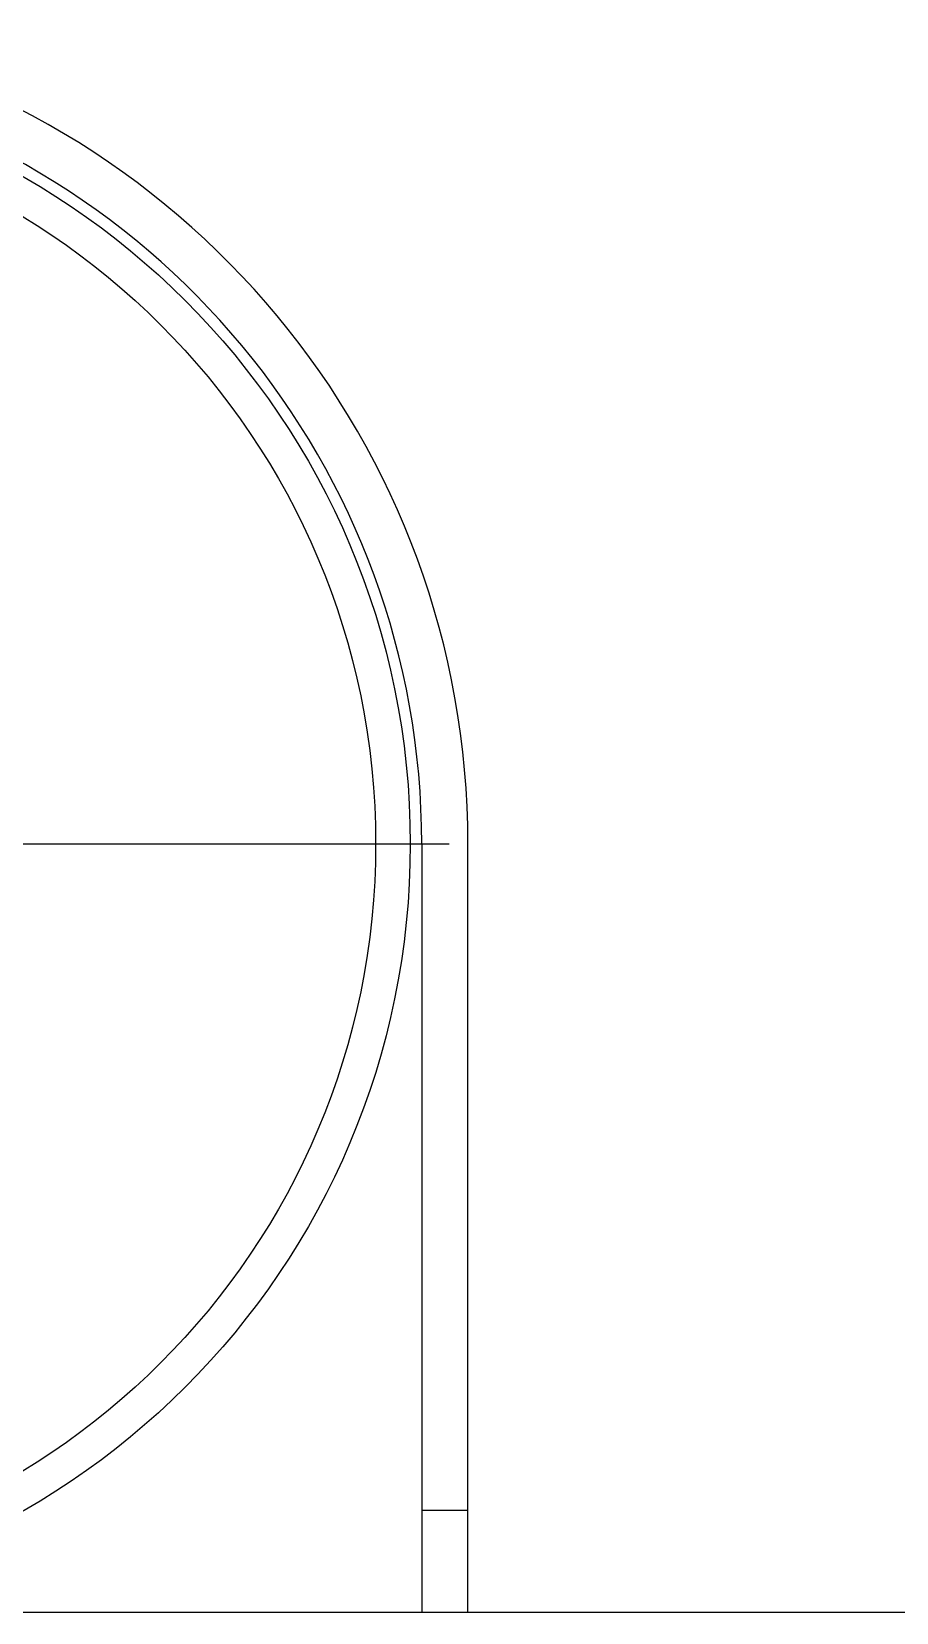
# Model space of a CAD drawing. Extents: x 27938 to 650306, y -92720 to 1524912.
# Drawn here: x 319659 to 320070, y 829662 to 830413 of the extents above; entities that cross this region are included whole.
import ezdxf

# ---------------------------------------------------------------- set-up
doc = ezdxf.new("R2010")
doc.units = 0
doc.header["$LTSCALE"] = 1000
doc.header["$MEASUREMENT"] = 0
doc.linetypes.add('CENTER', pattern=[50.8, 31.75, -6.35, 6.35, -6.35])

msp = doc.modelspace()

# ---------------------------------------------------------------- linework, layer by layer
at = {"color": 0, "linetype": 'CENTER'}
msp.add_line((319089.81, 830027.48), (319857.03, 830027.48), dxfattribs=at)
at = {"linetype": 'Continuous'}
for p, q in [((319844.07, 830027.48), (319844.07, 829662.31)), ((319865.98, 829662.31), (319865.98, 830027.48)), ((319844.07, 829710.88), (319865.98, 829710.88))]:
    msp.add_line(p, q, dxfattribs=at)
msp.add_line((323452.72, 829662.31), (317906.12, 829662.31))
for radius in [365.17, 348.74]:
    msp.add_circle((319473.42, 830027.48), radius, dxfattribs=at)
for radius in [392.57, 370.65]:
    msp.add_arc((319473.42, 830027.48), radius, 0, 79.438, dxfattribs=at)

doc.saveas('drawing.dxf')
